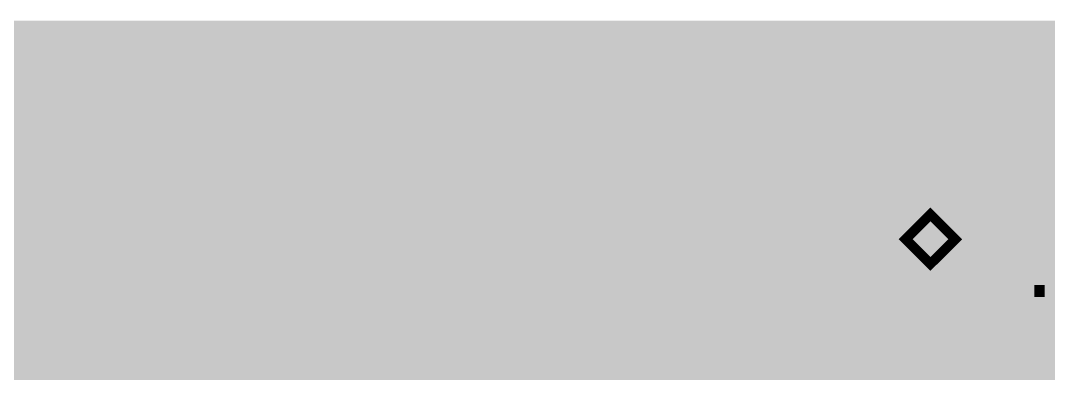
# Model space of a CAD drawing. Header units: millimetres. Extents: x 92 to 588, y 96 to 434.
# Drawn here: x 448.74 to 490.44, y 419.47 to 433.79 of the extents above; entities that cross this region are included whole.
import ezdxf

# ---------------------------------------------------------------- set-up
doc = ezdxf.new("R2010")
doc.units = ezdxf.units.MM
doc.layers.add('H', color=7, linetype='Continuous')
doc.layers.add('P', color=7, linetype='Continuous')

msp = doc.modelspace()

# ---------------------------------------------------------------- hatches: boundary and pattern name
at = {"layer": 'H', "linetype": 'Continuous'}
for points in [[(291.162, 223.903), (291.162, 433.788), (588.166, 433.788), (588.166, 223.903), (291.162, 223.903)], [(485.648, 423.91), (484.643, 424.915), (485.648, 425.921), (486.654, 424.915), (485.648, 423.91)], [(486.548, 422.517), (486.354, 422.517), (486.178, 422.552), (486.001, 422.605), (485.86, 422.658), (485.86, 423.028), (485.931, 422.993), (486.001, 422.958), (486.089, 422.922), (486.178, 422.887), (486.266, 422.852), (486.354, 422.834), (486.442, 422.816), (486.548, 422.816), (486.654, 422.816), (486.742, 422.852), (486.795, 422.869), (486.883, 422.922), (486.918, 422.975), (486.971, 423.046), (487.024, 423.152), (487.042, 423.257), (487.06, 423.398), (487.06, 423.451), (487.024, 423.575), (487.007, 423.61), (486.989, 423.663), (486.936, 423.734), (486.901, 423.769), (486.865, 423.787), (486.777, 423.839), (486.724, 423.857), (486.619, 423.875), (486.477, 423.875), (486.336, 423.875), (486.195, 423.857), (486.072, 423.839), (485.966, 423.822), (485.966, 425.145), (487.395, 425.145), (487.395, 424.845), (486.301, 424.845), (486.301, 424.157), (486.372, 424.157), (486.495, 424.175), (486.548, 424.175), (486.724, 424.175), (486.883, 424.139), (486.936, 424.122), (487.077, 424.051), (487.148, 424.016), (487.201, 423.963), (487.306, 423.839), (487.342, 423.769), (487.359, 423.698), (487.395, 423.504), (487.412, 423.381), (487.395, 423.293), (487.377, 423.116), (487.342, 423.046), (487.306, 422.958), (487.236, 422.816), (487.183, 422.763), (487.112, 422.711), (486.989, 422.622), (486.901, 422.587), (486.83, 422.552), (486.636, 422.517), (486.548, 422.517)], [(487.924, 422.569), (489.106, 424.845), (487.765, 424.845), (487.765, 425.145), (489.405, 425.145), (489.405, 424.757), (488.294, 422.569), (487.924, 422.569)], [(449.612, 420.312), (449.436, 420.347), (449.365, 420.365), (449.277, 420.4), (449.154, 420.488), (449.083, 420.541), (449.03, 420.594), (448.96, 420.717), (448.924, 420.788), (448.907, 420.858), (448.871, 421), (448.871, 421.088), (448.871, 421.194), (448.924, 421.388), (448.977, 421.476), (449.048, 421.564), (449.206, 421.705), (449.312, 421.758), (449.436, 421.617), (449.33, 421.493), (449.295, 421.423), (449.259, 421.352), (449.224, 421.194), (449.224, 421.105), (449.224, 421), (449.295, 420.806), (449.365, 420.717), (449.436, 420.647), (449.612, 420.576), (449.718, 420.576), (449.824, 420.576), (450, 420.647), (450.071, 420.7), (450.124, 420.77), (450.194, 420.947), (450.194, 421.053), (450.194, 421.141), (450.159, 421.264), (450.141, 421.317), (450.088, 421.352), (449.983, 421.458), (449.894, 421.511), (449.824, 421.546), (449.736, 421.582), (449.63, 421.617), (449.506, 421.67), (449.436, 421.617), (449.312, 421.758), (449.206, 421.811), (449.065, 421.934), (449.03, 422.005), (448.977, 422.076), (448.942, 422.234), (448.924, 422.34), (448.924, 422.411), (448.96, 422.534), (449.012, 422.658), (449.101, 422.763), (449.154, 422.816), (449.206, 422.869), (449.33, 422.94), (449.471, 422.993), (449.63, 423.01), (449.718, 423.01), (449.789, 423.01), (449.947, 422.993), (450.088, 422.94), (450.212, 422.869), (450.282, 422.834), (450.318, 422.781), (450.406, 422.675), (450.459, 422.552), (450.476, 422.428), (450.494, 422.358), (450.476, 422.27), (450.424, 422.093), (450.388, 422.023), (450.335, 421.934), (450.177, 421.793), (450.088, 421.74), (449.965, 421.899), (450.071, 422.005), (450.088, 422.076), (450.124, 422.128), (450.141, 422.27), (450.141, 422.358), (450.141, 422.446), (450.088, 422.587), (450.035, 422.64), (450, 422.675), (449.93, 422.711), (449.806, 422.763), (449.7, 422.763), (449.612, 422.763), (449.453, 422.711), (449.4, 422.658), (449.365, 422.622), (449.33, 422.569), (449.277, 422.464), (449.277, 422.375), (449.277, 422.305), (449.312, 422.199), (449.348, 422.164), (449.365, 422.111), (449.471, 422.04), (449.524, 422.005), (449.683, 421.917), (449.789, 421.864), (449.894, 421.829), (449.965, 421.899), (450.088, 421.74), (450.194, 421.688), (450.371, 421.564), (450.441, 421.476), (450.494, 421.405), (450.547, 421.211), (450.547, 421.088), (450.547, 421.017), (450.512, 420.858), (450.459, 420.717), (450.371, 420.594), (450.318, 420.541), (450.247, 420.488), (450.106, 420.4), (449.965, 420.347), (449.806, 420.312), (449.612, 420.312)], [(451.905, 420.365), (451.905, 421.264), (451.905, 421.546), (451.905, 422.552), (451.023, 421.546), (451.905, 421.546), (451.905, 421.264), (450.759, 421.264), (450.759, 421.635), (451.905, 422.958), (452.223, 422.958), (452.223, 421.546), (452.54, 421.546), (452.54, 421.264), (452.223, 421.264), (452.223, 420.365), (451.905, 420.365)], [(489.864, 422.569), (489.864, 423.063), (490.287, 423.063), (490.287, 422.569), (489.864, 422.569)]]:
    msp.add_hatch(color=7, dxfattribs=at).paths.add_polyline_path(points)

# ---------------------------------------------------------------- linework, layer by layer
at = {"layer": 'P', "color": 7, "const_width": 0.4}
msp.add_lwpolyline([(484.643, 424.915), (485.648, 423.91), (486.654, 424.915), (485.648, 425.921), (484.643, 424.915), (484.643, 424.915)], dxfattribs=at)

doc.saveas('drawing.dxf')
